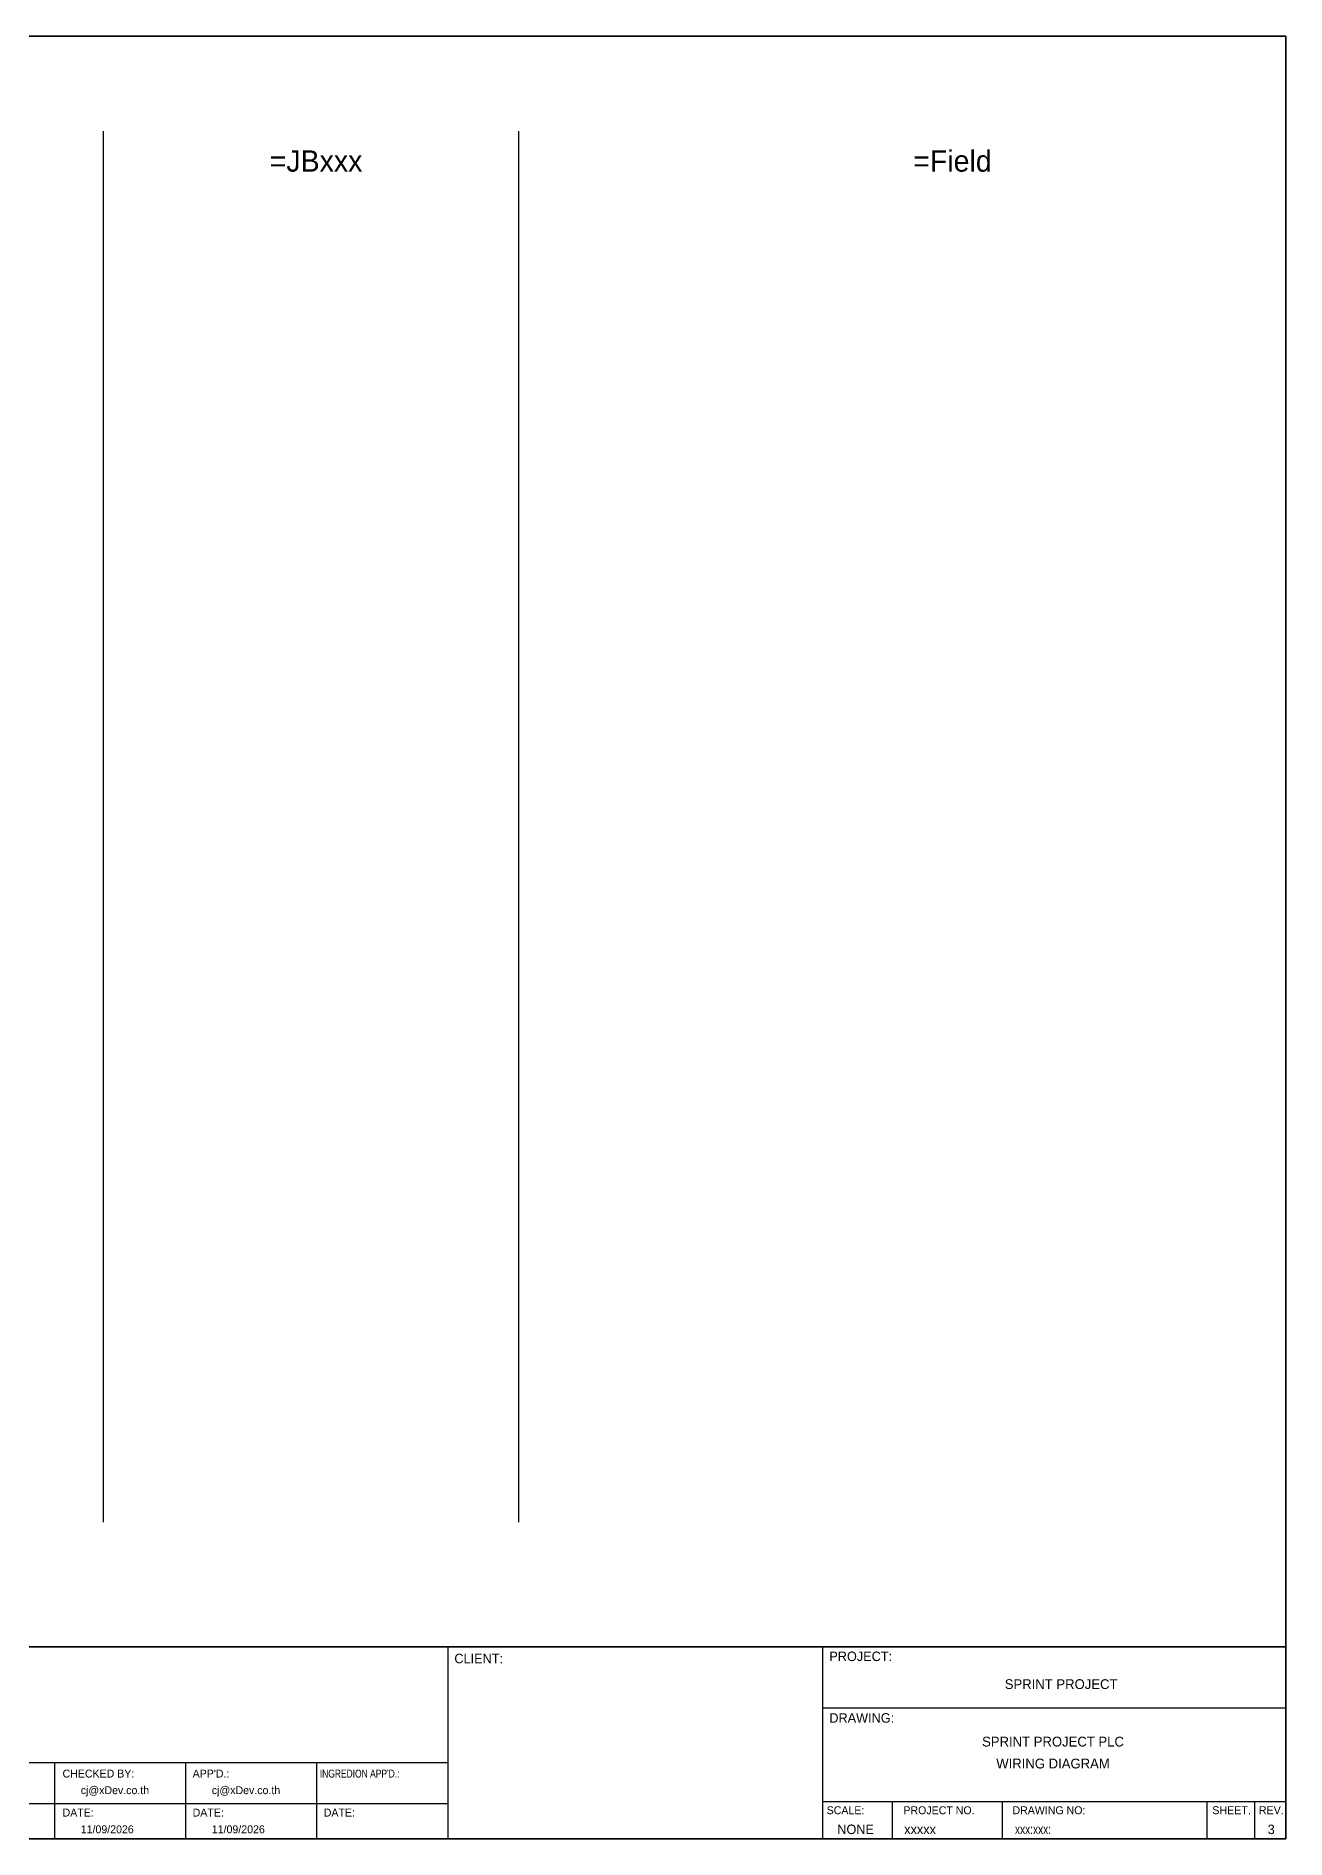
# Model space of a CAD drawing. Header units: metres. Extents: x 0 to 54213, y 0 to 2704.
# Drawn here: x 18791 to 20667, y 0 to 2704 of the extents above; entities that cross this region are included whole.
import ezdxf
from ezdxf.enums import TextEntityAlignment as Align

# ---------------------------------------------------------------- set-up
doc = ezdxf.new("R2010")
doc.units = ezdxf.units.M

msp = doc.modelspace()

# ---------------------------------------------------------------- linework, layer by layer
at = {"color": 4}
for p, q in [((20075.5, 56.1), (20075.5, 0)), ((20240.8, 56.1), (20240.8, 0))]:
    msp.add_line(p, q, dxfattribs=at)
at = {"color": 4, "ltscale": 0.5}
for p, q in [((20547.9, 56.1), (20547.9, 0)), ((20547.9, 56.1), (20547.9, 0)), ((20619.1, 56.1), (20619.1, 0)), ((20619.1, 56.1), (20619.1, 0))]:
    msp.add_line(p, q, dxfattribs=at)
at = {"layer": 'GT_1', "color": 4}
for p, q in [((19409, 0), (19409, 288.2)), ((19971.3, 0), (19971.3, 288.2)), ((19971.3, 0), (19971.3, 288.2)), ((19971.3, 0), (19971.3, 288.2)), ((19409, 114.3), (18622, 114.3)), ((18818.8, 0), (18818.8, 114.3)), ((19015.5, 0), (19015.5, 114.3)), ((19212.3, 0), (19212.3, 114.3)), ((19971.3, 56.1), (20666.5, 56.1)), ((19409, 52.9), (18622, 52.9))]:
    msp.add_line(p, q, dxfattribs=at)
at = {"layer": 'HELPPOINT', "color": 4, "lineweight": 35}
for p, q in [((16773.2, 2704.2), (20666.5, 2704.2)), ((16773.2, 2704.2), (20666.5, 2704.2)), ((20666.5, 2704.2), (20666.5, 0)), ((20666.5, 2704.2), (20666.5, 0)), ((20666.5, 0), (16773.2, 0)), ((20666.5, 0), (16773.2, 0))]:
    msp.add_line(p, q, dxfattribs=at)
at = {"layer": 'HELPPOINT', "color": 4}
for p, q in [((19971.3, 196.6), (20666.5, 196.6)), ((19971.3, 196.6), (20666.5, 196.6)), ((19971.3, 56.1), (20666.5, 56.1))]:
    msp.add_line(p, q, dxfattribs=at)
at = {"layer": 'MEMBER', "color": 4, "lineweight": 35}
msp.add_line((16773.2, 288.2), (20666.5, 288.2), dxfattribs=at)
msp.add_line((16773.2, 288.2), (20666.5, 288.2), dxfattribs=at)
at = {"layer": 'MEMBER', "color": 4}
for p, q in [((19971.3, 196.6), (20666.5, 196.6)), ((19971.3, 196.6), (20666.5, 196.6)), ((19971.3, 56.1), (20666.5, 56.1)), ((19971.3, 56.1), (20666.5, 56.1))]:
    msp.add_line(p, q, dxfattribs=at)
at = {"layer": 'x01001-FrameArea'}
for p, q in [((18891.4, 2561.5), (18891.4, 475)), ((19514.5, 2561.5), (19514.5, 475))]:
    msp.add_line(p, q, dxfattribs=at)

# ---------------------------------------------------------------- texts
at = {"color": 2}
for s, p in [('=JBxxx', (19210.9, 2516.8)), ('=Field', (20166, 2516.8))]:
    msp.add_text(s, height=32, dxfattribs=at).set_placement(p, align=Align.MIDDLE_CENTER)
at = {"color": 4, "ltscale": 100}
for s, p in [('SPRINT PROJECT', (20329.1, 232.2)), ('SPRINT PROJECT PLC', (20316.9, 146)), ('WIRING DIAGRAM', (20316.9, 113.1))]:
    msp.add_text(s, height=14.693, dxfattribs=at).set_placement(p, align=Align.MIDDLE_CENTER)
at = {"layer": 'GT_1', "color": 4}
for s, p in [('CLIENT:', (19418.5, 263.5)), ('PROJECT:', (19981.2, 266.8)), ('DRAWING:', (19981.2, 174.4))]:
    msp.add_text(s, height=14.25, dxfattribs=at).set_placement(p)
at = {"layer": 'MEMBER', "color": 4, "ltscale": 0.8}
for s, height, p in [('CHECKED BY:', 11.875, (18830.5, 92.1)), ("APP'D.:", 11.88, (19025.7, 92.1)), ('cj@xDev.co.th', 11.875, (18857.8, 67.2)), ('cj@xDev.co.th', 11.875, (19054.5, 67.2)), ('DATE:', 11.88, (18830.5, 33.6)), ('DATE:', 11.88, (19025.7, 33.6)), ('DATE:', 11.88, (19222.5, 33.6)), ('SCALE:', 11.88, (19977.2, 37.1)), ('PROJECT NO.', 11.875, (20092.4, 37.1)), ('DRAWING NO:', 11.875, (20256.1, 37.1)), ('SHEET.', 12, (20555.9, 37.1)), ('REV.', 12, (20625.8, 37.1)), ('11/09/2026', 11.88, (18857.8, 8.5)), ('11/09/2026', 11.88, (19054.5, 8.5)), ('NONE', 14.23, (19993.2, 7.3)), ('xxxxx', 14.23, (20093.6, 7.3))]:
    msp.add_text(s, height=height, dxfattribs=at).set_placement(p)
at = {"layer": 'MEMBER', "color": 4, "ltscale": 0.8, "width": 0.8}
for s, height, p in [("INGREDION APP'D.:", 11.875, (19216.5, 92.1)), ('xxx:xxx:', 14.23, (20259.8, 7.3))]:
    msp.add_text(s, height=height, dxfattribs=at).set_placement(p)
at = {"layer": 'MEMBER', "color": 4, "ltscale": 0.8}
msp.add_text('3', height=14.2, dxfattribs=at).set_placement((20644.4, 7.3), align=Align.CENTER)

doc.saveas('drawing.dxf')
